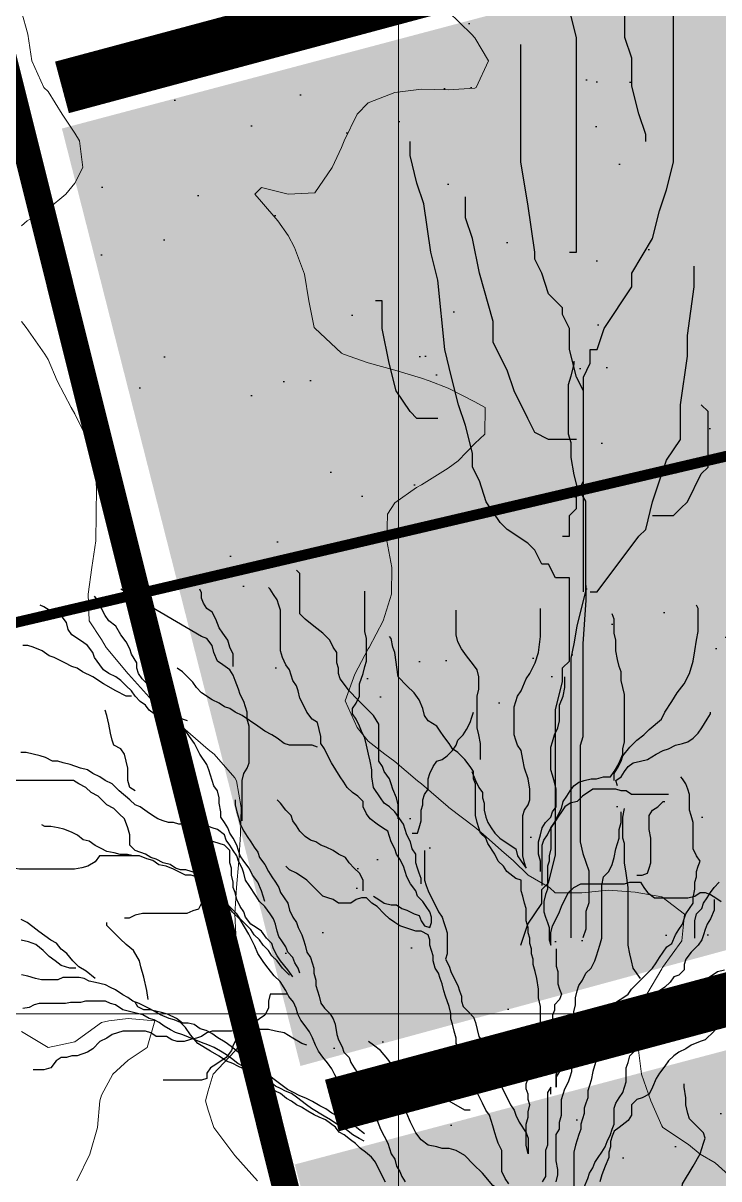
# Model space of a CAD drawing. Header units: centimetres. Extents: x 0 to 642158, y -847 to 649707.
# Drawn here: x 616959.78 to 616972.82, y 621084.29 to 621105.96 of the extents above; entities that cross this region are included whole.
import ezdxf

# ---------------------------------------------------------------- set-up
doc = ezdxf.new("R2010")
doc.units = ezdxf.units.CM
doc.header["$MEASUREMENT"] = 0
doc.linetypes.add('CENTERX2', pattern=[4, 2.5, -0.5, 0.5, -0.5])
for name, color, linetype, lineweight in [('MEV_environnement_V', 7, 'Continuous', 20), ('MEV_grille', 254, 'Continuous', 9), ('MEV_layout inondation', 5, 'Continuous', 15), ('MEV_schema paysager_V', 7, 'Continuous', 20), ('MEV_vegetal_V', 7, 'Continuous', 25), ('WAL_topographie 0.5', 253, 'Continuous', 20)]:
    doc.layers.add(name, color=color, linetype=linetype, lineweight=lineweight)
doc.layers.add('MEV_schema paysager_Ha', color=7, linetype='Continuous', lineweight=25, transparency=0.13)
doc.layers.add('SPW_parcellaire cadastral', color=7, linetype='CENTERX2', lineweight=25, true_color=0xff0542)
picture_1 = doc.add_image_def('image2.png', size_in_pixel=(6614, 11023))

# ---------------------------------------------------------------- blocks, each defined once
blk = doc.blocks.new('hetres')
at = {"layer": 'MEV_vegetal_V'}
for points in [[(-3.163, 23.944), (-3.163, 24.229), (-3.198, 24.371), (-3.269, 24.549), (-3.305, 24.656), (-3.341, 24.762), (-3.448, 24.905), (-3.483, 25.012), (-3.554, 25.118), (-3.554, 25.866), (-3.661, 26.043), (-3.803, 26.186), (-3.982, 26.364), (-4.159, 26.542), (-4.231, 26.648), (-4.337, 26.791), (-4.373, 26.897), (-4.373, 27.004), (-4.409, 27.111), (-4.409, 27.325), (-4.48, 27.431), (-4.551, 27.574), (-4.693, 27.716), (-4.871, 27.858), (-5.049, 28.001), (-5.156, 28.107), (-5.156, 28.926), (-5.227, 28.997)], [(-3.661, 22.378), (-3.554, 22.307), (-3.448, 22.236), (-3.305, 22.2), (-3.198, 22.2), (-3.091, 22.129), (-2.985, 22.094), (-2.842, 22.022), (-2.735, 21.987), (-2.7, 21.88), (-2.629, 21.773), (-2.522, 21.738), (-2.486, 21.845), (-2.486, 21.951), (-2.522, 22.058), (-2.593, 22.165), (-2.664, 22.272), (-2.771, 22.378), (-2.807, 22.485), (-2.914, 22.627), (-2.985, 22.77), (-3.02, 22.876), (-3.056, 22.983), (-3.127, 23.126), (-3.198, 23.232), (-3.234, 23.339), (-3.305, 23.481), (-3.341, 23.588), (-3.376, 23.695), (-3.483, 23.766), (-3.59, 23.837), (-3.732, 23.944), (-3.803, 24.051), (-3.875, 24.193), (-3.875, 24.3), (-3.982, 24.407), (-4.088, 24.478), (-4.195, 24.584), (-4.266, 24.691), (-4.337, 24.798), (-4.515, 25.083), (-4.587, 25.225), (-4.658, 25.367), (-4.729, 25.474), (-4.729, 25.616), (-4.765, 25.759), (-4.8, 25.901), (-4.907, 25.972), (-5.014, 26.115), (-5.085, 26.257), (-5.156, 26.399), (-5.192, 26.542), (-5.227, 26.648), (-5.299, 26.755), (-5.334, 26.862), (-5.37, 26.969), (-5.441, 27.075), (-5.512, 27.218), (-5.548, 27.36), (-5.548, 28.179), (-5.583, 28.285), (-5.619, 28.392), (-5.69, 28.499), (-5.761, 28.606), (-5.797, 28.641)], [(-7.434, 25.937), (-7.541, 25.972), (-7.684, 26.115), (-7.862, 26.257), (-8.004, 26.399), (-8.111, 26.506), (-8.218, 26.648), (-8.36, 26.791), (-8.431, 26.897), (-8.467, 27.004), (-8.467, 27.111), (-8.573, 27.289), (-8.609, 27.396), (-8.68, 27.538), (-8.787, 27.68), (-8.894, 27.858), (-9.036, 27.965), (-9.107, 28.072), (-9.179, 28.214), (-9.214, 28.321), (-9.321, 28.463)], [(-6.331, 23.908), (-6.331, 24.727), (-6.295, 24.869), (-6.224, 24.976), (-6.189, 25.083), (-6.189, 25.83), (-6.224, 25.972), (-6.224, 26.115), (-6.26, 26.221), (-6.295, 26.328), (-6.366, 26.471), (-6.402, 26.577), (-6.473, 26.755), (-6.509, 26.862), (-6.58, 26.969), (-6.722, 27.075), (-6.829, 27.147), (-6.9, 27.325), (-6.936, 27.467), (-7.043, 27.609), (-7.15, 27.645), (-8.787, 28.606)], [(-6.509, 27.04), (-6.509, 27.289), (-6.58, 27.431), (-6.616, 27.574), (-6.722, 27.716), (-6.794, 27.823), (-6.865, 28.001), (-6.936, 28.143), (-7.043, 28.214), (-7.114, 28.321), (-7.15, 28.428), (-7.15, 28.534), (-7.185, 28.606)], [(-2.7, 22.627), (-2.7, 22.734), (-2.735, 22.841), (-2.771, 22.948), (-2.807, 23.054), (-2.807, 23.232), (-2.878, 23.339), (-2.914, 23.481), (-2.985, 23.624), (-3.02, 23.73), (-3.056, 23.837), (-3.234, 24.086), (-3.341, 24.193), (-3.448, 24.264), (-3.519, 24.371), (-3.661, 24.584), (-3.697, 24.798), (-3.697, 24.94), (-3.732, 25.118), (-3.768, 25.261), (-3.803, 25.439), (-3.839, 25.581), (-3.91, 25.723), (-3.946, 25.83), (-4.017, 25.972), (-4.088, 26.079), (-4.088, 26.186), (-4.017, 26.293), (-3.946, 26.435), (-3.946, 26.684), (-3.875, 26.897), (-3.839, 27.04), (-3.803, 27.147), (-3.803, 27.609), (-3.839, 27.751), (-3.839, 28.57)], [(-5.868, 22.272), (-5.904, 22.378), (-5.939, 22.485), (-6.011, 22.663), (-6.117, 22.805), (-6.189, 22.948), (-6.295, 23.09), (-6.366, 23.197), (-6.402, 23.304), (-6.438, 23.41), (-6.509, 23.553), (-6.58, 23.659), (-6.616, 23.766), (-6.687, 23.873), (-6.758, 23.98), (-6.758, 24.086), (-6.794, 24.264), (-6.794, 24.371), (-6.829, 24.513), (-6.9, 24.62), (-6.936, 24.727), (-7.007, 24.94), (-7.043, 25.047), (-7.185, 25.261), (-7.292, 25.474), (-7.399, 25.616), (-7.47, 25.723), (-7.577, 25.794), (-7.79, 25.866), (-7.897, 25.937), (-8.004, 25.972), (-8.111, 26.079), (-8.218, 26.15), (-8.289, 26.257), (-8.396, 26.328), (-8.502, 26.435), (-8.573, 26.542), (-8.68, 26.648), (-8.787, 26.755), (-8.894, 26.826), (-9.036, 26.897), (-9.143, 26.969), (-9.214, 27.075), (-9.321, 27.218), (-9.357, 27.325), (-9.463, 27.467), (-9.57, 27.538), (-9.784, 27.68), (-9.855, 27.787), (-9.891, 27.929), (-9.997, 28.072), (-10.104, 28.143), (-10.247, 28.179), (-10.354, 28.25), (-10.425, 28.285)], [(-1.49, 25.154), (-1.49, 25.474), (-1.525, 25.652), (-1.561, 25.794), (-1.561, 26.435), (-1.525, 26.577), (-1.525, 26.826), (-1.561, 26.969), (-1.632, 27.075), (-1.774, 27.253), (-1.881, 27.396), (-1.952, 27.538), (-1.988, 27.68), (-1.988, 28.179)], [(-1.667, 24.905), (-1.596, 24.727), (-1.525, 24.584), (-1.454, 24.478), (-1.454, 24.371), (-1.418, 24.264), (-1.418, 24.122), (-1.383, 23.98), (-1.347, 23.873), (-1.276, 23.766), (-1.205, 23.659), (-1.098, 23.553), (-0.991, 23.481), (-0.778, 23.339), (-0.742, 23.197), (-0.671, 23.09), (-0.564, 22.948), (-0.6, 23.054), (-0.635, 23.197), (-0.635, 24.015), (-0.6, 24.122), (-0.528, 24.229), (-0.493, 24.335), (-0.493, 24.549), (-0.528, 24.762), (-0.6, 24.976), (-0.635, 25.154), (-0.671, 25.332), (-0.742, 25.439), (-0.778, 25.545), (-0.813, 25.652), (-0.813, 26.221), (-0.742, 26.435), (-0.671, 26.542), (-0.564, 26.791), (-0.493, 26.897), (-0.386, 27.111), (-0.315, 27.325), (-0.279, 27.645), (-0.279, 28.214)], [(1.216, 24.727), (1.216, 24.869), (1.287, 24.976), (1.358, 25.118), (1.394, 25.225), (1.536, 25.403), (1.679, 25.545), (1.821, 25.652), (1.928, 25.759), (2.177, 25.972), (2.248, 26.115), (2.391, 26.328), (2.497, 26.506), (2.64, 26.684), (2.747, 26.897), (2.818, 27.147), (2.853, 27.36), (2.889, 27.574), (2.924, 27.751), (2.924, 28.214), (2.889, 28.285)], [(-8.573, 26.435), (-8.68, 26.435), (-8.894, 26.542), (-9.143, 26.684), (-9.357, 26.826), (-9.57, 26.933), (-9.677, 27.004), (-9.784, 27.04), (-9.926, 27.111), (-10.14, 27.218), (-10.247, 27.253), (-10.389, 27.36), (-10.567, 27.431), (-10.674, 27.467), (-10.781, 27.467)], [(-0.244, 22.592), (-0.244, 23.41), (-0.208, 23.517), (-0.137, 23.624), (-0.066, 23.766), (0.006, 23.873), (0.077, 24.015), (0.148, 24.158), (0.183, 24.3), (0.255, 24.407), (0.326, 24.513), (0.397, 24.62), (0.504, 24.691), (0.611, 24.727), (0.753, 24.762), (0.86, 24.762), (1.002, 24.798), (1.145, 24.798), (1.216, 24.905), (1.323, 25.083), (1.394, 25.261), (1.394, 25.367), (1.429, 25.51), (1.429, 26.471), (1.394, 26.613), (1.358, 26.755), (1.358, 26.933), (1.323, 27.04), (1.287, 27.182), (1.251, 27.36), (1.251, 27.574), (1.216, 27.716), (1.216, 28.001), (1.18, 28.107)], [(2.853, 21.524), (2.853, 21.88), (2.889, 22.022), (2.996, 22.129), (3.031, 22.236), (3.103, 22.343), (3.174, 22.449), (3.245, 22.556), (3.352, 22.663)], [(-5.156, 20.813), (-5.192, 20.919), (-5.263, 21.026), (-5.299, 21.133), (-5.405, 21.24), (-5.441, 21.346), (-5.512, 21.453), (-5.583, 21.56), (-5.619, 21.667), (-5.655, 21.809), (-5.69, 21.916), (-5.761, 22.022), (-5.868, 22.165), (-5.975, 22.272), (-6.046, 22.378), (-6.189, 22.592), (-6.26, 22.699), (-6.295, 22.841), (-6.331, 22.948), (-6.402, 23.09), (-6.438, 23.197), (-6.509, 23.304), (-6.58, 23.41), (-6.651, 23.517), (-6.687, 23.624), (-6.829, 23.73), (-6.936, 23.766), (-7.043, 23.802), (-7.256, 23.802), (-7.399, 23.837), (-7.612, 23.837), (-7.719, 23.873), (-7.826, 23.873), (-7.933, 23.908), (-8.039, 23.944), (-8.146, 24.015), (-8.253, 24.086), (-8.396, 24.193), (-8.502, 24.229), (-8.609, 24.335), (-8.823, 24.513), (-8.965, 24.656), (-9.107, 24.727), (-9.214, 24.798), (-9.357, 24.869), (-9.463, 24.94), (-9.606, 24.976), (-9.82, 25.047), (-9.962, 25.083), (-10.069, 25.118), (-10.175, 25.118), (-10.318, 25.189), (-10.425, 25.225), (-10.567, 25.261), (-10.709, 25.296), (-10.816, 25.296)], [(-2.629, 23.304), (-2.629, 22.699), (-2.593, 22.592), (-2.558, 22.485), (-2.486, 22.343), (-2.415, 22.2), (-2.344, 22.058), (-2.273, 21.951), (-2.237, 21.845), (-2.201, 21.738), (-2.166, 21.631), (-2.166, 21.204), (-2.201, 21.097), (-2.13, 20.955), (-2.095, 20.848), (-2.024, 20.706), (-1.952, 20.563), (-1.917, 20.457), (-1.881, 20.35), (-1.881, 20.243), (-1.846, 20.137), (-1.739, 20.03), (-1.632, 19.923), (-1.596, 19.816), (-1.561, 19.674), (-1.525, 19.532), (-1.454, 19.425), (-1.347, 19.318), (-1.276, 19.211), (-1.205, 19.069), (-1.169, 18.962), (-1.134, 18.82), (-1.098, 18.713), (-1.062, 18.606), (-1.062, 18.5), (-0.884, 18.144), (-0.813, 18.037), (-0.778, 17.93), (-0.706, 17.788), (-0.564, 17.574), (-0.528, 17.468), (-0.528, 17.147), (-0.564, 17.325), (-0.564, 17.752), (-0.528, 17.895), (-0.528, 18.001), (-0.493, 18.144), (-0.528, 18.25), (-0.528, 18.357), (-0.564, 18.464), (-0.564, 18.571), (-0.528, 18.678), (-0.493, 18.784), (-0.422, 18.891), (-0.422, 19.211), (-0.386, 19.318), (-0.315, 19.46), (-0.279, 19.567), (-0.279, 20.137), (-0.315, 20.314), (-0.315, 20.492), (-0.35, 20.706), (-0.386, 20.848), (-0.422, 20.991), (-0.422, 21.097), (-0.457, 21.204), (-0.457, 21.311), (-0.493, 21.417), (-0.493, 21.524), (-0.528, 21.631), (-0.528, 21.738), (-0.564, 21.88), (-0.564, 22.129), (-0.6, 22.236), (-0.635, 22.378), (-0.671, 22.485), (-0.671, 22.699), (-0.778, 22.734), (-0.956, 22.876), (-1.027, 22.983), (-1.134, 23.09), (-1.205, 23.232), (-1.347, 23.446), (-1.383, 23.553), (-1.49, 23.659), (-1.525, 23.766), (-1.561, 23.873), (-1.596, 24.015), (-1.596, 24.656), (-1.632, 24.762), (-1.632, 24.905), (-1.703, 25.012), (-1.81, 25.154), (-1.952, 25.296), (-2.059, 25.367), (-2.13, 25.474), (-2.237, 25.616), (-2.308, 25.723), (-2.38, 25.83), (-2.558, 25.937), (-2.629, 26.043), (-2.664, 26.186), (-2.735, 26.364), (-2.842, 26.506), (-2.985, 26.648), (-3.163, 26.826), (-3.234, 27.325), (-3.269, 27.431), (-3.305, 27.609), (-3.341, 27.645)], [(-4.8, 25.403), (-4.907, 25.439), (-5.37, 25.439), (-5.477, 25.474), (-5.619, 25.581), (-5.726, 25.652), (-5.868, 25.723), (-6.011, 25.83), (-6.331, 26.043), (-6.473, 26.115), (-6.58, 26.186), (-6.687, 26.221), (-6.794, 26.293), (-6.936, 26.364), (-7.15, 26.506), (-7.256, 26.613), (-7.328, 26.72), (-7.434, 26.826), (-7.541, 26.933), (-7.648, 27.004)], [(-0.279, 22.876), (-0.279, 23.09), (-0.315, 23.232), (-0.315, 23.481), (-0.279, 23.624), (-0.244, 23.766), (-0.173, 23.873), (-0.066, 23.98), (-0.03, 24.086), (0.041, 24.193), (0.041, 24.549), (0.006, 24.691), (-0.03, 24.834), (-0.066, 24.94), (-0.066, 25.403), (-0.03, 25.51), (0.006, 25.652), (0.077, 25.794), (0.112, 25.937), (0.112, 26.257), (0.183, 26.435), (0.219, 26.613), (0.219, 26.826)], [(-8.502, 24.513), (-8.609, 24.584), (-8.645, 24.727), (-8.645, 24.976), (-8.68, 25.118), (-8.716, 25.261), (-8.787, 25.367), (-8.93, 25.439), (-8.965, 25.545), (-9.001, 25.688), (-9.036, 25.866), (-9.072, 26.043), (-9.107, 26.15)], [(-2.878, 23.659), (-2.771, 23.659), (-2.735, 23.766), (-2.7, 23.908), (-2.7, 24.122), (-2.664, 24.229), (-2.664, 24.335), (-2.629, 24.442), (-2.558, 24.549), (-2.558, 24.762), (-2.522, 24.869), (-2.451, 25.012), (-2.38, 25.118), (-2.273, 25.154), (-2.166, 25.225), (-2.059, 25.332), (-1.988, 25.439), (-1.952, 25.545), (-1.846, 25.652), (-1.774, 25.759), (-1.703, 25.901), (-1.667, 26.008), (-1.632, 26.115)], [(1.287, 24.62), (1.251, 24.727), (1.358, 24.798), (1.429, 24.905), (1.501, 25.012), (1.607, 25.083), (1.75, 25.118), (1.892, 25.154), (2.07, 25.261), (2.213, 25.332), (2.319, 25.367), (2.462, 25.439), (2.604, 25.474), (2.711, 25.51), (2.818, 25.581), (2.924, 25.688), (2.996, 25.794), (3.103, 25.972), (3.174, 26.079), (3.174, 26.115)], [(-5.37, 20.777), (-5.512, 20.919), (-5.619, 21.062), (-5.726, 21.168), (-5.797, 21.275), (-5.904, 21.382), (-5.975, 21.489), (-6.082, 21.595), (-6.153, 21.702), (-6.26, 21.809), (-6.366, 21.916), (-6.438, 22.022), (-6.545, 22.129), (-6.758, 22.343), (-6.865, 22.485), (-6.972, 22.592), (-7.043, 22.699), (-7.114, 22.805), (-7.256, 22.841), (-7.47, 22.912), (-7.577, 22.912), (-7.684, 22.948), (-7.79, 23.019), (-7.933, 23.054), (-8.075, 23.126), (-8.182, 23.161), (-8.289, 23.232), (-8.502, 23.304), (-8.609, 23.41), (-8.609, 23.624), (-8.645, 23.766), (-8.716, 23.944), (-8.823, 24.051), (-8.93, 24.158), (-9.072, 24.229), (-9.25, 24.407), (-9.392, 24.478), (-9.499, 24.584), (-9.641, 24.656), (-9.748, 24.727), (-11.03, 24.727)], [(-0.066, 18.357), (-0.066, 18.5), (-0.137, 18.393), (-0.137, 17.325), (-0.173, 17.218), (-0.173, 16.685), (-0.244, 16.578)], [(0.041, 16.578), (0.077, 16.72), (0.077, 16.827), (0.041, 17.005), (0.041, 17.539), (0.112, 17.646), (0.112, 17.788), (0.148, 17.93), (0.148, 18.25), (0.183, 18.357), (0.219, 18.464), (0.29, 18.606), (0.326, 18.713), (0.361, 18.82), (0.361, 18.927), (0.397, 19.033), (0.433, 19.14), (0.468, 19.247), (0.54, 19.354), (0.54, 19.46), (0.611, 19.567), (0.753, 19.674), (0.824, 19.816), (0.967, 20.03), (1.074, 20.101), (1.18, 20.172), (1.287, 20.243), (1.394, 20.314), (1.501, 20.386), (1.572, 20.492), (1.679, 20.599), (1.785, 20.706), (1.999, 20.919), (2.07, 21.026), (2.141, 21.133), (2.213, 21.24), (2.284, 21.346), (2.391, 21.417), (2.462, 21.595), (2.533, 21.702), (2.604, 21.809), (2.64, 21.916), (2.675, 22.022), (2.747, 22.129), (2.818, 22.236), (2.818, 22.343), (2.853, 22.521), (2.853, 22.663), (2.889, 22.77), (2.889, 22.876), (2.924, 22.983), (2.96, 23.09), (2.889, 23.197), (2.818, 23.339), (2.818, 23.873), (2.782, 24.015), (2.747, 24.122), (2.747, 24.442), (2.711, 24.549), (2.675, 24.656), (2.604, 24.762), (2.569, 24.798)], [(2.319, 24.442), (1.572, 24.442), (1.465, 24.513), (1.358, 24.513), (1.251, 24.549), (0.789, 24.549), (0.575, 24.407), (0.468, 24.3), (0.326, 24.264), (0.219, 24.193), (0.148, 24.086), (0.077, 23.98), (0.006, 23.873), (-0.066, 23.766), (-0.066, 23.339), (-0.101, 23.197), (-0.101, 23.09), (-0.137, 22.983), (-0.137, 22.521), (-0.173, 22.414), (-0.208, 22.272), (-0.208, 22.058), (-0.173, 21.951), (-0.137, 21.845), (-0.101, 21.738), (-0.101, 21.489), (-0.066, 21.382), (-0.066, 21.631), (-0.03, 21.773), (0.041, 21.916), (0.112, 22.058), (0.148, 22.165), (0.219, 22.307), (0.29, 22.449), (0.397, 22.556), (0.54, 22.627), (1.429, 22.627), (1.536, 22.663), (1.75, 22.663), (1.821, 22.556), (1.892, 22.449), (2.035, 22.343), (2.711, 22.343), (2.853, 22.378), (2.96, 22.449), (3.067, 22.449), (3.174, 22.414), (3.281, 22.343), (3.387, 22.272)], [(-6.473, 24.335), (-6.473, 24.229), (-6.438, 24.086), (-6.402, 23.98), (-6.366, 23.837), (-6.295, 23.695), (-6.224, 23.588), (-6.153, 23.481), (-6.082, 23.375), (-6.011, 23.268), (-5.975, 23.161), (-5.868, 23.019), (-5.797, 22.876), (-5.726, 22.77), (-5.655, 22.663), (-5.583, 22.556), (-5.548, 22.449), (-5.477, 22.343), (-5.405, 22.236), (-5.37, 22.094), (-5.299, 21.951), (-5.227, 21.845), (-5.192, 21.738), (-5.121, 21.595), (-5.085, 21.489), (-5.049, 21.382), (-5.014, 21.24), (-4.943, 21.133), (-4.907, 21.026), (-4.871, 20.919), (-4.871, 20.813), (-4.836, 20.67), (-4.836, 20.563), (-4.8, 20.457), (-4.765, 20.35), (-4.729, 20.208), (-4.658, 20.101), (-4.551, 19.994), (-4.48, 19.887), (-4.444, 19.781), (-4.409, 19.567), (-4.373, 19.46), (-4.302, 19.318), (-4.266, 19.211), (-4.159, 19.105), (-4.124, 18.998), (-4.053, 18.891), (-3.982, 18.784), (-3.91, 18.642), (-3.839, 18.535), (-3.803, 18.428), (-3.768, 18.322), (-3.732, 18.215), (-3.697, 18.108), (-3.661, 18.001), (-3.59, 17.823), (-3.519, 17.646), (-3.448, 17.503), (-3.376, 17.361), (-3.341, 17.254), (-3.305, 17.147), (-3.234, 17.041), (-3.198, 16.898), (-3.127, 16.792), (-3.091, 16.685), (-3.02, 16.578)], [(-0.92, 16.542), (-0.991, 16.649), (-1.062, 16.792), (-1.062, 17.218), (-1.134, 17.361), (-1.169, 17.468), (-1.205, 17.574), (-1.24, 17.717), (-1.276, 17.823), (-1.312, 17.93), (-1.383, 18.037), (-1.454, 18.179), (-1.561, 18.393), (-1.632, 18.535), (-1.703, 18.713), (-1.774, 18.855), (-1.81, 18.998), (-1.881, 19.14), (-1.917, 19.282), (-1.988, 19.389), (-1.988, 19.496), (-2.024, 19.638), (-2.059, 19.781), (-2.095, 19.887), (-2.095, 19.994), (-2.13, 20.137), (-2.201, 20.35), (-2.237, 20.457), (-2.273, 20.599), (-2.308, 20.706), (-2.344, 20.813), (-2.415, 20.919), (-2.451, 21.062), (-2.451, 21.168), (-2.486, 21.275), (-2.522, 21.382), (-2.522, 21.489), (-2.558, 21.595), (-2.7, 21.667), (-2.807, 21.667), (-3.127, 21.773), (-3.234, 21.845), (-3.341, 21.916), (-3.448, 22.022), (-3.59, 22.165), (-3.697, 22.236), (-3.803, 22.343), (-3.91, 22.343), (-4.017, 22.307), (-4.124, 22.236), (-4.373, 22.236), (-4.48, 22.307), (-4.587, 22.343), (-4.693, 22.378), (-4.907, 22.592), (-5.014, 22.699), (-5.227, 22.841), (-5.37, 22.912), (-5.441, 22.983)], [(-3.875, 22.485), (-3.875, 22.699), (-3.946, 22.841), (-4.053, 22.948), (-4.159, 23.054), (-4.231, 23.161), (-4.373, 23.232), (-4.48, 23.304), (-4.622, 23.375), (-4.729, 23.41), (-4.836, 23.481), (-4.943, 23.517), (-5.049, 23.588), (-5.156, 23.695), (-5.227, 23.802), (-5.299, 23.908), (-5.334, 24.015), (-5.441, 24.122), (-5.548, 24.264), (-5.619, 24.335)], [(1.679, 22.805), (1.785, 22.805), (1.892, 22.841), (1.928, 22.948), (1.963, 23.054), (1.963, 23.553), (1.928, 23.73), (1.928, 24.015), (1.999, 24.122), (2.106, 24.193), (2.213, 24.3), (2.248, 24.3)], [(0.041, 21.311), (0.041, 20.955), (0.077, 20.848), (0.077, 20.599), (0.112, 20.492), (0.148, 20.386), (0.112, 20.279), (0.006, 20.172), (0.006, 20.065), (-0.03, 19.959), (-0.03, 19.852), (0.006, 19.745), (0.077, 19.638), (0.112, 19.496), (0.112, 18.82), (0.041, 18.713), (0.041, 18.5), (0.041, 18.749), (0.077, 18.855), (0.112, 18.998), (0.183, 19.105), (0.183, 19.211), (0.255, 19.318), (0.326, 19.425), (0.326, 19.532), (0.397, 19.674), (0.397, 20.03), (0.433, 20.172), (0.433, 20.314), (0.468, 20.457), (0.504, 20.563), (0.575, 20.67), (0.646, 20.813), (0.753, 20.919), (0.824, 21.062), (0.86, 21.168), (0.895, 21.275), (0.931, 21.382), (0.967, 21.524), (0.967, 22.592), (1.002, 22.77), (1.109, 22.876), (1.18, 23.019), (1.216, 23.161), (1.251, 23.339), (1.323, 23.553), (1.323, 23.73), (1.358, 23.873), (1.358, 24.086)], [(1.75, 20.706), (1.607, 20.919), (1.572, 21.062), (1.536, 21.204), (1.501, 21.382), (1.501, 22.556), (1.465, 22.841), (1.429, 23.054), (1.429, 23.446), (1.394, 23.553), (1.394, 23.98), (1.429, 24.158)], [(-9.702, 20.913), (-9.822, 20.913), (-10.003, 20.973), (-10.123, 21.063), (-10.243, 21.153), (-10.363, 21.273), (-10.513, 21.393), (-10.663, 21.453), (-10.813, 21.483)], [(-9.312, 20.703), (-9.492, 20.853), (-9.642, 20.943), (-9.763, 21.063), (-9.882, 21.213), (-10.003, 21.303), (-10.093, 21.423), (-10.213, 21.483), (-10.453, 21.663), (-10.573, 21.753), (-10.693, 21.843), (-10.813, 21.903)], [(-4.119, 18.063), (-4.21, 18.213), (-4.27, 18.393), (-4.33, 18.513), (-4.39, 18.633), (-4.45, 18.753), (-4.51, 18.873), (-4.6, 18.993), (-4.69, 19.113), (-4.78, 19.233), (-4.84, 19.353), (-4.9, 19.503), (-4.96, 19.623), (-5.05, 19.743), (-5.14, 19.863), (-5.2, 19.983), (-5.23, 20.103), (-5.29, 20.223), (-5.38, 20.343), (-5.44, 20.463), (-5.56, 20.643), (-5.68, 20.763), (-5.8, 20.913), (-5.89, 21.033), (-6.011, 21.213), (-6.07, 21.363), (-6.13, 21.483), (-6.191, 21.603), (-6.281, 21.753), (-6.371, 21.903), (-6.521, 22.053), (-6.611, 22.173), (-6.731, 22.293), (-6.851, 22.443), (-6.941, 22.563), (-7.061, 22.684), (-7.181, 22.743), (-7.361, 22.803), (-7.481, 22.803), (-7.601, 22.864), (-7.721, 22.924), (-7.871, 22.984), (-8.022, 23.014), (-8.142, 23.103), (-8.262, 23.134), (-8.412, 23.194), (-8.532, 23.194), (-8.652, 23.224), (-8.802, 23.224), (-8.922, 23.254), (-9.072, 23.284), (-9.192, 23.344), (-9.312, 23.404), (-9.432, 23.494), (-9.552, 23.524), (-9.672, 23.614), (-9.793, 23.674), (-9.943, 23.734), (-10.063, 23.764), (-10.213, 23.794), (-10.333, 23.794), (-10.393, 23.824)], [(-8.532, 23.194), (-9.222, 23.194), (-9.312, 23.074), (-9.462, 22.984), (-9.582, 22.953), (-9.733, 22.924), (-10.843, 22.924), (-11.023, 22.953), (-11.173, 23.014), (-11.353, 23.254), (-11.473, 23.434), (-11.593, 23.524), (-11.714, 23.584), (-11.774, 23.614)], [(-5.299, 20.741), (-5.405, 20.884), (-5.548, 21.062), (-5.619, 21.168), (-5.69, 21.311), (-5.726, 21.417), (-5.832, 21.524), (-5.939, 21.667), (-6.046, 21.738), (-6.153, 21.809), (-6.26, 21.951), (-6.295, 22.058), (-6.366, 22.165), (-6.438, 22.307), (-6.473, 22.449), (-6.509, 22.556), (-6.509, 22.663), (-6.545, 22.805), (-6.545, 22.948), (-6.58, 23.054), (-6.58, 23.304), (-6.687, 23.41), (-6.9, 23.481), (-6.936, 23.481)], [(-3.854, 17.408), (-3.956, 17.459), (-4.083, 17.535), (-4.209, 17.636), (-4.387, 17.738), (-4.539, 17.839), (-4.666, 17.915), (-4.919, 18.067), (-5.021, 18.143), (-5.223, 18.295), (-5.325, 18.371), (-5.452, 18.422), (-5.553, 18.473), (-5.655, 18.523), (-5.756, 18.599), (-5.883, 18.65), (-5.984, 18.701), (-6.086, 18.751), (-6.212, 18.802), (-6.314, 18.878), (-6.415, 18.929), (-6.517, 18.98), (-6.643, 19.03), (-6.795, 19.132), (-6.973, 19.233), (-7.227, 19.385), (-7.379, 19.562), (-7.48, 19.715), (-7.582, 19.816), (-7.708, 19.867), (-7.81, 19.892), (-7.987, 19.968), (-8.114, 20.044), (-8.215, 20.095), (-8.418, 20.196), (-8.545, 20.247), (-8.646, 20.323), (-8.748, 20.374), (-8.9, 20.475), (-9.001, 20.526), (-9.103, 20.576), (-9.306, 20.627), (-9.433, 20.652), (-9.534, 20.703), (-9.635, 20.728), (-9.965, 20.728), (-10.066, 20.678), (-10.396, 20.678), (-10.523, 20.703), (-10.675, 20.754), (-10.802, 20.779)], [(-7.031, 22.593), (-7.061, 22.474), (-7.091, 22.353), (-7.151, 22.233), (-7.211, 22.113), (-7.331, 22.083), (-7.451, 22.023), (-8.352, 22.023), (-8.502, 21.993), (-8.622, 21.933), (-8.712, 21.933)], [(3.245, 22.307), (3.245, 22.094), (3.174, 21.916), (3.103, 21.809), (3.067, 21.702), (3.031, 21.595), (2.996, 21.489), (2.924, 21.382), (2.782, 21.24), (2.675, 21.097), (2.64, 20.991), (2.64, 20.884), (2.533, 20.777), (2.426, 20.741), (2.355, 20.635), (2.248, 20.528), (2.141, 20.457), (2.035, 20.314), (1.999, 20.208), (1.892, 20.137), (1.75, 20.101), (1.679, 19.994), (1.572, 19.887), (1.465, 19.781), (1.251, 19.709), (1.145, 19.603), (1.038, 19.532), (0.931, 19.425), (0.895, 19.318), (0.86, 19.176), (0.86, 19.069), (0.789, 18.82), (0.753, 18.642), (0.717, 18.535), (0.682, 18.428), (0.682, 18.286), (0.646, 18.179), (0.611, 18.073), (0.611, 17.966), (0.575, 17.859), (0.54, 17.752), (0.54, 17.646), (0.504, 17.539), (0.433, 17.325), (0.397, 17.183), (0.397, 16.364)], [(0.611, 16.471), (0.682, 16.649), (0.717, 16.756), (0.789, 16.863), (0.824, 16.969), (0.895, 17.076), (0.967, 17.183), (1.038, 17.29), (1.074, 17.396), (1.145, 17.539), (1.18, 17.646), (1.216, 17.752), (1.216, 18.073), (1.251, 18.179), (1.323, 18.286), (1.394, 18.393), (1.429, 18.5), (1.465, 18.606), (1.465, 18.891), (1.501, 18.998), (1.536, 19.14), (1.643, 19.247), (1.857, 19.389), (1.963, 19.425), (2.035, 19.532), (2.106, 19.638), (2.141, 19.745), (2.177, 19.887), (2.248, 20.03), (2.319, 20.137), (2.391, 20.243), (2.497, 20.279), (2.604, 20.35), (2.747, 20.421), (2.889, 20.528), (2.996, 20.563), (3.103, 20.706), (3.316, 20.848), (3.458, 20.884)], [(-8.232, 20.283), (-8.262, 20.463), (-8.322, 20.733), (-8.382, 20.943), (-8.412, 21.063), (-8.532, 21.273), (-8.682, 21.393), (-8.802, 21.513), (-8.922, 21.633), (-9.072, 21.783), (-9.072, 21.843)], [(-3.423, 16.572), (-3.474, 16.673), (-3.525, 16.774), (-3.575, 16.876), (-3.626, 16.977), (-3.702, 17.079), (-3.829, 17.18), (-3.93, 17.256), (-4.032, 17.357), (-4.133, 17.433), (-4.26, 17.535), (-4.362, 17.585), (-4.438, 17.687), (-4.539, 17.763), (-4.64, 17.839), (-4.767, 17.89), (-4.868, 17.94), (-4.995, 18.016), (-5.122, 18.092), (-5.223, 18.143), (-5.325, 18.219), (-5.426, 18.27), (-5.553, 18.371), (-5.655, 18.422), (-5.857, 18.599), (-5.984, 18.726), (-6.086, 18.777), (-6.187, 18.853), (-6.314, 18.929), (-6.415, 18.98), (-6.542, 19.081), (-6.643, 19.157), (-6.77, 19.233), (-6.897, 19.309), (-7.024, 19.36), (-7.15, 19.41), (-7.531, 19.562), (-7.683, 19.613), (-7.784, 19.664), (-7.911, 19.74), (-8.013, 19.816), (-8.114, 19.867), (-8.215, 19.892), (-8.342, 19.968), (-8.748, 20.069), (-8.9, 20.171), (-9.001, 20.196), (-9.103, 20.247), (-9.509, 20.247), (-9.61, 20.221), (-9.813, 20.221), (-9.914, 20.196), (-10.447, 20.196), (-10.548, 20.171), (-10.649, 20.12), (-10.776, 20.095)], [(-3.849, 17.553), (-3.999, 17.673), (-4.119, 17.793), (-4.27, 17.883), (-4.39, 17.913), (-4.51, 17.973), (-4.63, 18.063), (-4.75, 18.123), (-4.9, 18.213), (-5.02, 18.273), (-5.17, 18.333), (-5.29, 18.393), (-5.41, 18.453), (-5.65, 18.633), (-5.77, 18.723), (-5.89, 18.783), (-6.011, 18.873), (-6.13, 18.993), (-6.251, 19.113), (-6.401, 19.203), (-6.551, 19.323), (-6.671, 19.413), (-6.821, 19.503), (-6.941, 19.593), (-7.061, 19.653), (-7.181, 19.683), (-7.301, 19.773), (-7.421, 19.803), (-7.541, 19.803), (-7.661, 19.893), (-7.841, 19.983), (-7.962, 20.013), (-8.082, 20.043), (-8.202, 20.073), (-8.322, 20.073), (-8.442, 20.133), (-8.502, 20.223)], [(-5.405, 20.386), (-5.761, 20.386), (-5.797, 20.243), (-5.797, 20.101), (-5.868, 19.959), (-5.975, 19.887), (-6.117, 19.781), (-6.26, 19.709), (-6.366, 19.603), (-6.438, 19.496), (-6.509, 19.354), (-6.545, 19.247), (-6.651, 19.105), (-6.865, 18.962), (-6.972, 18.891), (-7.043, 18.784), (-7.043, 18.678), (-7.15, 18.642), (-7.933, 18.642)], [(3.423, 19.852), (3.316, 19.781), (3.245, 19.638), (3.067, 19.46), (2.96, 19.425), (2.782, 19.354), (2.675, 19.282), (2.533, 19.211), (2.426, 19.14), (2.319, 19.033), (2.248, 18.927), (2.141, 18.784), (2.07, 18.678), (1.999, 18.5), (1.928, 18.357), (1.785, 18.286), (1.679, 18.25), (1.572, 18.144), (1.572, 17.93), (1.501, 17.823), (1.323, 17.681), (1.216, 17.61), (1.18, 17.503), (1.145, 17.396), (1.145, 17.29), (1.109, 17.183), (1.109, 17.076), (1.038, 16.898), (0.967, 16.72), (0.931, 16.578)], [(-5.014, 19.354), (-5.121, 19.389), (-5.299, 19.496), (-5.477, 19.603), (-5.655, 19.638), (-5.797, 19.674), (-6.402, 19.674), (-6.545, 19.638), (-6.936, 19.638), (-7.043, 19.603), (-7.15, 19.532), (-7.256, 19.496), (-7.399, 19.46), (-7.506, 19.425), (-7.648, 19.425), (-7.755, 19.46), (-7.862, 19.532), (-8.075, 19.532), (-8.182, 19.603), (-8.289, 19.638), (-8.752, 19.638), (-8.965, 19.567), (-9.072, 19.496), (-9.214, 19.425), (-9.357, 19.282), (-9.463, 19.211), (-9.677, 19.14), (-9.784, 19.14), (-9.891, 19.105), (-9.997, 19.105), (-10.104, 19.033), (-10.211, 18.891), (-10.354, 18.855), (-10.567, 18.855)], [(-1.703, 18.037), (-1.81, 18.037), (-2.13, 18.215), (-2.451, 18.5), (-2.771, 18.642), (-3.02, 18.713), (-3.127, 18.749), (-3.269, 18.927), (-3.376, 19.069), (-3.519, 19.247), (-3.661, 19.354), (-3.768, 19.425)], [(2.569, 15.617), (2.569, 16.222), (2.604, 16.542), (2.818, 16.898), (2.96, 17.147), (3.031, 17.361), (3.067, 17.468), (3.031, 17.574), (2.889, 17.717), (2.747, 17.859), (2.711, 17.966), (2.675, 18.144), (2.675, 18.286), (2.64, 18.5), (2.64, 18.571)], [(-0.92, 16.293), (-1.24, 16.507), (-1.454, 16.756), (-1.632, 16.934), (-1.81, 17.112), (-1.988, 17.218), (-2.13, 17.254), (-2.273, 17.254), (-2.38, 17.29), (-2.558, 17.325), (-2.7, 17.432), (-2.807, 17.574), (-2.914, 17.788), (-2.985, 17.966), (-3.091, 18.073), (-3.198, 18.108), (-3.341, 18.144), (-3.412, 18.144)]]:
    blk.add_lwpolyline(points, dxfattribs=at)
blk = doc.blocks.new('legende vegetal')
at = {"layer": 'MEV_vegetal_V'}
for points in [[(616969.923, 621101.465), (616970.053, 621101.465), (616970.053, 621105.491), (616969.923, 621106.011), (616969.793, 621106.401), (616969.793, 621107.05), (616969.663, 621107.439), (616969.404, 621107.569), (616969.404, 621107.699)], [(616969.793, 621096.14), (616969.923, 621096.14), (616969.923, 621096.529), (616970.053, 621096.659), (616970.053, 621096.919), (616970.183, 621097.179), (616970.183, 621099.127), (616970.313, 621099.387), (616970.313, 621099.646), (616970.443, 621099.646), (616970.573, 621100.036), (616971.092, 621100.815), (616971.092, 621101.075), (616971.482, 621101.725), (616971.612, 621102.244), (616971.742, 621102.634), (616971.872, 621103.153), (616971.872, 621107.31)], [(616971.352, 621103.543), (616971.352, 621103.673), (616971.223, 621104.063), (616971.092, 621104.582), (616971.092, 621105.102), (616970.963, 621105.491), (616970.963, 621106.401)], [(616970.183, 621095.101), (616970.183, 621098.867), (616970.053, 621099.127), (616969.923, 621099.646), (616969.923, 621100.036), (616969.793, 621100.296), (616969.793, 621100.426), (616969.533, 621100.686), (616969.404, 621101.075), (616969.273, 621101.335), (616969.273, 621101.465), (616969.144, 621102.374), (616969.014, 621103.153), (616969.014, 621105.361)], [(616969.014, 621088.477), (616969.144, 621088.866), (616969.404, 621089.256), (616969.404, 621089.516), (616969.533, 621089.646), (616969.663, 621090.165), (616969.663, 621092.893), (616969.793, 621093.412), (616969.793, 621093.672), (616969.923, 621093.802), (616969.923, 621095.36), (616969.663, 621095.36), (616969.533, 621095.62), (616969.404, 621095.62), (616969.273, 621095.88), (616969.144, 621096.01), (616968.754, 621096.27), (616968.624, 621096.4), (616968.364, 621096.789), (616968.234, 621097.179), (616968.104, 621097.439), (616968.104, 621097.698), (616967.974, 621098.218), (616967.844, 621098.608), (616967.714, 621099.127), (616967.585, 621099.646), (616967.454, 621100.945), (616967.324, 621101.465), (616967.195, 621102.374), (616967.065, 621102.764), (616966.935, 621103.283), (616966.935, 621103.543)], [(616970.053, 621097.958), (616969.533, 621097.958), (616969.273, 621098.088), (616969.144, 621098.348), (616968.884, 621098.867), (616968.754, 621099.257), (616968.494, 621099.777), (616968.494, 621100.166), (616968.234, 621101.075), (616968.104, 621101.725), (616967.974, 621102.114), (616967.974, 621102.504)], [(616970.313, 621095.101), (616970.443, 621095.101), (616971.223, 621096.14), (616971.352, 621096.27), (616971.482, 621096.789), (616971.612, 621097.179), (616971.742, 621097.569), (616972.002, 621097.958), (616972.002, 621098.608), (616972.132, 621099.517), (616972.132, 621099.906), (616972.262, 621100.815), (616972.262, 621101.205)], [(616967.454, 621098.348), (616967.065, 621098.348), (616966.935, 621098.478), (616966.675, 621098.867), (616966.545, 621099.387), (616966.415, 621100.036), (616966.415, 621100.556), (616966.285, 621100.556)], [(616969.957, 621088.612), (616969.957, 621093.853), (616970.012, 621094.127), (616970.066, 621094.454), (616970.23, 621095.109), (616970.23, 621096.802), (616970.066, 621097.074), (616970.012, 621097.293), (616969.957, 621097.621), (616969.957, 621097.894), (616969.902, 621098.057), (616969.902, 621098.985), (616969.957, 621099.149), (616970.012, 621099.368), (616970.012, 621099.422)], [(616971.482, 621096.529), (616971.872, 621096.529), (616972.002, 621096.659), (616972.132, 621096.789), (616972.392, 621097.309), (616972.522, 621097.439), (616972.522, 621098.478), (616972.392, 621098.608)], [(616970.23, 621095.218), (616970.23, 621094.945), (616970.176, 621094.127), (616970.176, 621092.379), (616970.121, 621092.216), (616970.121, 621090.414), (616970.176, 621090.195), (616970.23, 621090.032), (616970.285, 621089.868), (616970.285, 621089.267), (616970.23, 621089.104), (616970.23, 621088.776), (616970.176, 621088.612)]]:
    blk.add_lwpolyline(points, dxfattribs=at)
at = {"layer": 'MEV_vegetal_V', "xscale": 0.9237683820401289, "yscale": 0.9237683820401289, "zscale": 0.9237683820401289}
blk.add_blockref('hetres', (616969.635, 621068.722), dxfattribs=at)
blk = doc.blocks.new('*U114')
at = {"layer": 'MEV_grille', "transparency": 33554687}
blk.add_lwpolyline([(-1338.461, 0), (1338.461, 0)], dxfattribs=at)
blk = doc.blocks.new('*U115')
at = {"layer": 'MEV_grille', "color": 0, "linetype": 'ByBlock', "lineweight": -2, "transparency": 16777216}
blk.add_blockref('*U114', (0, -1300), dxfattribs=at)
blk = doc.blocks.new('*U112')
at = {"layer": 'MEV_grille', "transparency": 33554687}
blk.add_lwpolyline([(0, 1825.476), (0, -1825.476)], dxfattribs=at)
blk = doc.blocks.new('*U113')
at = {"layer": 'MEV_grille', "color": 0, "linetype": 'ByBlock', "lineweight": -2, "transparency": 16777216}
blk.add_blockref('*U112', (1600, 0), dxfattribs=at)

msp = doc.modelspace()

# ---------------------------------------------------------------- hatches: boundary and pattern name
at = {"layer": 'MEV_schema paysager_Ha', "lineweight": 30, "transparency": 33554687}
h = msp.add_hatch(color=256, dxfattribs=at)
h.dxf.hatch_style = 1
h.set_gradient(color1=(255, 255, 12), tint=1, name='SPHERICAL')
h.paths.add_polyline_path([(616987.558, 621111.152), (616960.509, 621103.979), (616964.98, 621086.403), (616992.133, 621093.793)])
h = msp.add_hatch(dxfattribs=at)
h.set_pattern_fill('AR-SAND', color=256, scale=2, angle=45)
h.set_pattern_definition([(82.5, (-5.18, 19.217), (-2.814026368, 2.635854245), [0, -3.04, 0, -3.4, 0, -3.25]), (52.5, (-5.18, 19.217), (-1.48827502, 6.49395946), [0, -1.64, 0, -2.74, 0, -1.05]), (12.5, (-6.9193, 17.4774), (4.396058546, 4.412064766), [0, -1, 0, -3.6, 0, -4.7]), (2.5, (-6.9193, 17.4774), (3.010084327, 5.492525702), [0, -0.5, 0, -2.36, 0, -2.7])])
h.paths.add_polyline_path([(616987.558, 621111.152), (616960.509, 621103.979), (616964.98, 621086.403), (616992.133, 621093.793)])
h = msp.add_hatch(dxfattribs=at)
h.set_pattern_fill('AR-SAND', color=256, scale=2, angle=45)
h.set_pattern_definition([(82.5, (0, 0), (-2.814026368, 2.635854245), [0, -3.04, 0, -3.4, 0, -3.25]), (52.5, (0, 0), (-1.48827502, 6.49395946), [0, -1.64, 0, -2.74, 0, -1.05]), (12.5, (-1.7395, -1.7395), (4.396058546, 4.412064766), [0, -1, 0, -3.6, 0, -4.7]), (2.5, (-1.7395, -1.7395), (3.010084327, 5.492525702), [0, -0.5, 0, -2.36, 0, -2.7])])
h.paths.add_polyline_path([(616992.738, 621091.935), (616964.872, 621084.556), (616971.011, 621061.694), (616998.895, 621069.655)])
h = msp.add_hatch(color=256, dxfattribs=at)
h.dxf.hatch_style = 1
h.set_gradient(color1=(76, 153, 76), tint=1, name='SPHERICAL')
h.paths.add_polyline_path([(616992.738, 621091.935), (616964.872, 621084.556), (616971.011, 621061.694), (616998.895, 621069.655)])

# ---------------------------------------------------------------- linework, layer by layer
at = {"layer": 'MEV_environnement_V', "const_width": 0.5}
msp.add_lwpolyline([(616955.933, 621119.238), (616966.235, 621077.979), (616969.007, 621066.058)], dxfattribs=at)
at = {"layer": 'MEV_layout inondation', "const_width": 0.2}
msp.add_lwpolyline([(617284.343, 621088.996), (617234.522, 621104.967), (617174.916, 621100.392), (617142.145, 621114.857), (617099.357, 621122.893), (617044.82, 621117.795), (617023.623, 621109.699), (616923.471, 621086.246), (616900.942, 621085.199), (616869.556, 621081.82)], dxfattribs=at)
at = {"layer": 'MEV_schema paysager_V', "color": 104, "const_width": 1}
for points in [[(616960.51, 621104.75), (616986.908, 621111.833)], [(616965.569, 621085.661), (616991.967, 621092.744)]]:
    msp.add_lwpolyline(points, dxfattribs=at)
at = {"layer": 'SPW_parcellaire cadastral'}
for points in [[(616991.404, 621171.223), (617016.951, 621076.482), (617018.912, 621069.259), (617017.534, 621069.286), (617017.689, 621067.658), (617014.801, 621066.797), (617015.157, 621065.575), (616995.5, 621059.841), (616996.597, 621056.308), (616978.443, 621052.383), (616975.69, 621061.997), (616970.215, 621060.861), (616966.235, 621077.979), (616947.314, 621153.754), (616945.975, 621159.089), (616945.772, 621159.899), (616948.261, 621160.611), (616990.763, 621173.361), (616991.404, 621171.223)], [(616954.698, 621077.626), (616953.289, 621078.043), (616925.782, 621124.095), (616922.015, 621129.556), (616916.442, 621146.562), (616926.928, 621149.626), (616929.558, 621150.371), (616927.34, 621158.339), (616930.885, 621159.242), (616939.38, 621161.721), (616940.183, 621158.301), (616945.772, 621159.899), (616945.975, 621159.089), (616931.092, 621155.144), (616932.618, 621149.86), (616947.314, 621153.754), (616966.235, 621077.979), (616962.746, 621076.21), (616954.698, 621077.626)]]:
    msp.add_lwpolyline(points, dxfattribs=at)
at = {"layer": 'WAL_topographie 0.5'}
for points in [[(616959.75, 621106.174), (616959.87, 621105.75), (616959.947, 621105.25), (616960.171, 621104.75), (616960.25, 621104.671), (616960.514, 621104.25), (616960.75, 621103.895), (616960.837, 621103.75), (616960.901, 621103.25), (616960.75, 621102.957), (616960.584, 621102.75), (616960.25, 621102.472), (616959.859, 621102.25), (616959.75, 621102.152)], [(616967.75, 621106.172), (616968.185, 621105.75), (616968.25, 621105.679), (616968.505, 621105.25), (616968.272, 621104.75), (616968.25, 621104.736), (616967.75, 621104.707), (616967.25, 621104.719), (616966.75, 621104.657), (616966.25, 621104.458), (616966.042, 621104.25), (616965.8, 621103.75), (616965.75, 621103.625), (616965.574, 621103.25), (616965.25, 621102.772), (616964.751, 621102.75), (616964.75, 621102.75), (616964.75, 621102.75), (616964.25, 621102.871), (616964.125, 621102.75), (616964.25, 621102.604), (616964.554, 621102.25), (616964.75, 621101.975), (616964.865, 621101.75), (616965.054, 621101.25), (616965.136, 621100.75), (616965.239, 621100.25), (616965.25, 621100.233), (616965.75, 621099.768), (616965.788, 621099.75), (616966.25, 621099.588), (616966.75, 621099.446), (616967.25, 621099.298), (616967.393, 621099.25), (616967.75, 621099.108), (616968.25, 621098.854), (616968.442, 621098.75), (616968.438, 621098.25), (616968.25, 621098.074), (616967.936, 621097.75), (616967.75, 621097.609), (616967.25, 621097.299), (616967.154, 621097.25), (616966.75, 621096.958), (616966.611, 621096.75), (616966.598, 621096.25), (616966.689, 621095.75), (616966.687, 621095.25), (616966.528, 621094.75), (616966.267, 621094.25), (616966.25, 621094.221), (616965.996, 621093.75), (616965.82, 621093.25), (616966.042, 621092.75), (616966.25, 621092.495), (616966.558, 621092.25), (616966.75, 621092.111), (616967.174, 621091.75), (616967.25, 621091.69), (616967.75, 621091.262), (616967.763, 621091.25), (616968.25, 621090.88), (616968.405, 621090.75), (616968.75, 621090.442), (616968.975, 621090.25), (616969.25, 621089.982), (616969.646, 621089.75), (616969.75, 621089.65), (616970.25, 621089.647), (616970.75, 621089.696), (616971.25, 621089.661), (616971.75, 621089.576), (616972.179, 621089.25), (616972.125, 621088.75), (616971.764, 621088.25), (616971.75, 621088.224), (616971.473, 621087.75), (616971.348, 621087.25), (616971.311, 621086.75), (616971.372, 621086.25), (616971.544, 621085.75), (616971.75, 621085.283), (616971.769, 621085.25), (616972.25, 621084.933), (616972.471, 621084.75), (616972.75, 621084.586), (616973.125, 621084.25)], [(616959.75, 621100.358), (616959.839, 621100.25), (616960.186, 621099.75), (616960.25, 621099.647), (616960.422, 621099.25), (616960.684, 621098.75), (616960.75, 621098.631), (616960.94, 621098.25), (616961.111, 621097.75), (616961.16, 621097.25), (616961.148, 621096.75), (616961.142, 621096.25), (616961.072, 621095.75), (616960.998, 621095.25), (616961.022, 621094.75), (616961.25, 621094.397), (616961.337, 621094.25), (616961.75, 621093.757), (616961.754, 621093.75), (616962.205, 621093.25), (616962.25, 621093.215), (616962.75, 621092.776), (616962.778, 621092.75), (616963.25, 621092.339), (616963.365, 621092.25), (616963.75, 621091.802), (616963.781, 621091.75), (616963.866, 621091.25), (616963.859, 621090.75), (616963.825, 621090.25), (616963.784, 621089.75), (616963.75, 621089.25), (616963.773, 621088.75), (616963.896, 621088.25), (616964.011, 621087.75), (616964.022, 621087.25), (616963.807, 621086.75), (616963.75, 621086.679), (616963.346, 621086.25), (616963.25, 621085.938), (616963.201, 621085.75), (616963.25, 621085.573), (616963.356, 621085.25), (616963.728, 621084.75), (616963.75, 621084.727), (616964.176, 621084.25)], [(616960.789, 621084.25), (616961.034, 621084.75), (616961.177, 621085.25), (616961.218, 621085.75), (616961.25, 621085.854), (616961.466, 621086.25), (616961.75, 621086.51), (616962.109, 621086.75), (616962.25, 621087.25), (616961.75, 621087.295), (616961.387, 621087.25), (616961.25, 621087.215), (616960.75, 621086.855), (616960.25, 621086.75), (616960.25, 621086.75), (616960.25, 621086.75), (616959.75, 621087.05)]]:
    msp.add_lwpolyline(points, dxfattribs=at)

# ---------------------------------------------------------------- block references
at = {"layer": 'MEV_grille', "transparency": 33554687}
for name, p in [('*U113', (615366.814, 620593.644)), ('*U115', (616669.481, 622387.381))]:
    msp.add_blockref(name, p, dxfattribs=at)
at = {"layer": 'MEV_vegetal_V'}
msp.add_blockref('legende vegetal', (0.098, 0.193), dxfattribs=at)

# ---------------------------------------------------------------- pictures from other files: only their frames are drawn
image = msp.add_image(picture_1, insert=(616830.845, 620745.783), size_in_units=(429.466, 715.756), dxfattribs=dict(brightness=75))
image.dxf.flags = 7

doc.saveas('drawing.dxf')
